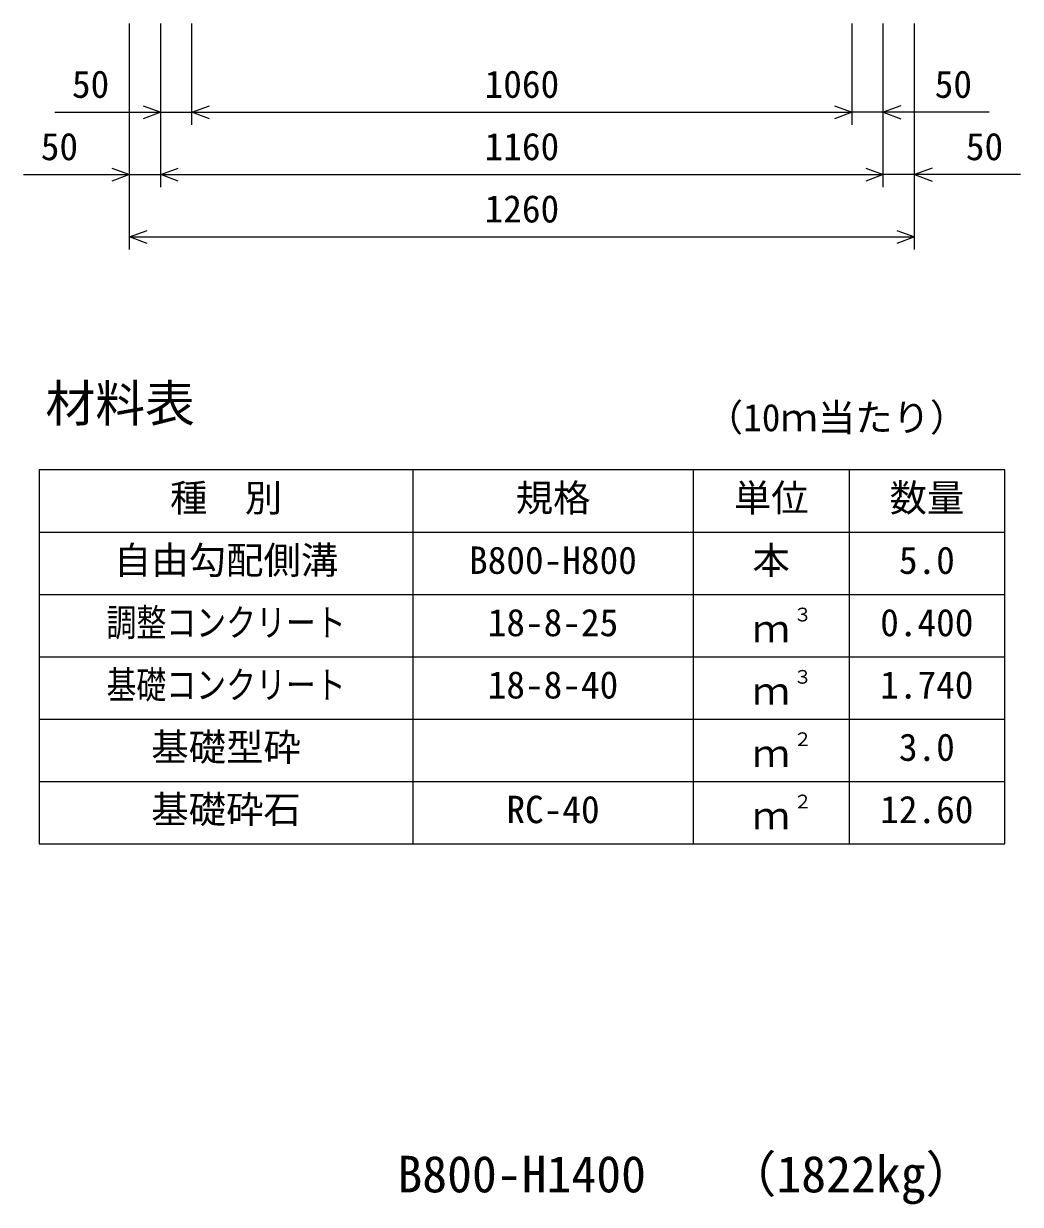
# Model space of a CAD drawing. Units: millimetres, scale not verified. Extents: x -16800 to 16800, y -5940 to 5940.
# Drawn here: x 6400 to 8000, y 32 to 1926 of the extents above; entities that cross this region are included whole.
import ezdxf
from ezdxf.enums import TextEntityAlignment as Align

# ---------------------------------------------------------------- set-up
doc = ezdxf.new("R2010")
doc.units = ezdxf.units.MM
doc.header["$LTSCALE"] = 20
for name, color, linetype, lineweight in [('0-0_DIM', 7, 'Continuous', 25), ('0-3_HYO', 3, 'Continuous', 25), ('0-4_HYO2', 4, 'Continuous', 25), ('0-6_TXT', 7, 'Continuous', 25)]:
    doc.layers.add(name, color=color, linetype=linetype, lineweight=lineweight)
doc.styles.add('ＭＳ ゴシック', font='')
doc.styles.get('ＭＳ ゴシック').set_extended_font_data('MS Gothic')

msp = doc.modelspace()

# ---------------------------------------------------------------- linework, layer by layer
at = {"layer": '0-0_DIM'}
for p, q in [((6570, 1564.15), (6570, 1926.49)), ((6620, 1664.15), (6620, 1926.49)), ((6670, 1764.15), (6670, 1926.49)), ((7730, 1764.15), (7730, 1926.49)), ((7780, 1664.15), (7780, 1926.49)), ((7830, 1564.15), (7830, 1926.49)), ((6450, 1784.15), (6670, 1784.15)), ((6670, 1784.15), (7730, 1784.15)), ((7950, 1784.15), (7730, 1784.15)), ((6400, 1684.15), (6620, 1684.15)), ((6620, 1684.15), (7780, 1684.15)), ((8000, 1684.15), (7780, 1684.15)), ((6570, 1584.15), (7830, 1584.15))]:
    msp.add_line(p, q, dxfattribs=at)
for points in [[(6591.81, 1794.41), (6620, 1784.15), (6591.81, 1773.89)], [(6698.19, 1773.89), (6670, 1784.15), (6698.19, 1794.41)], [(7701.81, 1794.41), (7730, 1784.15), (7701.81, 1773.89)], [(7808.19, 1794.41), (7780, 1784.15), (7808.19, 1773.89)], [(6541.81, 1694.41), (6570, 1684.15), (6541.81, 1673.89)], [(6648.19, 1673.89), (6620, 1684.15), (6648.19, 1694.41)], [(7751.81, 1694.41), (7780, 1684.15), (7751.81, 1673.89)], [(7858.19, 1694.41), (7830, 1684.15), (7858.19, 1673.89)], [(6598.19, 1573.89), (6570, 1584.15), (6598.19, 1594.41)], [(7801.81, 1594.41), (7830, 1584.15), (7801.81, 1573.89)]]:
    msp.add_lwpolyline(points, dxfattribs=at)
at = {"layer": '0-3_HYO'}
for p, q in [((7025, 1210.2), (7025, 610.2)), ((7475, 1210.2), (7475, 610.2)), ((7725, 1210.2), (7725, 610.2)), ((6425, 1110.2), (7975, 1110.2))]:
    msp.add_line(p, q, dxfattribs=at)
msp.add_lwpolyline([(6425, 610.2), (7975, 610.2), (7975, 1210.2), (6425, 1210.2)], close=True, dxfattribs=at)
at = {"layer": '0-4_HYO2'}
for p, q in [((6425, 1010.2), (7975, 1010.2)), ((6425, 910.2), (7975, 910.2)), ((6425, 810.2), (7975, 810.2)), ((6425, 710.2), (7975, 710.2))]:
    msp.add_line(p, q, dxfattribs=at)

# ---------------------------------------------------------------- texts
at = {"layer": '0-0_DIM', "style": 'ＭＳ ゴシック'}
for s, p in [('50', (6477.56, 1794.15)), ('1060', (7140, 1794.15)), ('50', (7862.44, 1794.15)), ('50', (6427.56, 1694.15)), ('1160', (7140, 1694.15)), ('50', (7912.44, 1694.15)), ('1260', (7140, 1594.15))]:
    msp.add_text(s, height=43.99, dxfattribs=at).set_placement(p, align=Align.BOTTOM_LEFT)
at = {"layer": '0-6_TXT', "style": 'ＭＳ ゴシック'}
for s, height, p in [('材料表', 58.65, (6435, 1270.2)), ('（10ｍ当たり）', 43.99, (7495, 1259.2)), ('規格', 43.99, (7190, 1130.2)), ('単位', 43.99, (7540, 1130.2)), ('数量', 43.99, (7790, 1130.2)), ('種\u3000別', 43.99, (6635, 1130.2)), ('自由勾配側溝', 43.99, (6545, 1030.2)), ('B800-H800', 43.99, (7115, 1030.2)), ('本', 43.99, (7570, 1030.2)), ('5.0', 43.99, (7805, 1030.2)), ('18-8-25', 43.99, (7145, 930.2)), ('３', 21.99, (7635.54, 960.57)), ('0.400', 43.99, (7775, 930.2)), ('ｍ', 43.99, (7570, 920.2)), ('18-8-40', 43.99, (7145, 830.2)), ('３', 21.99, (7635.54, 860.57)), ('1.740', 43.99, (7775, 830.2)), ('ｍ', 43.99, (7570, 820.2)), ('基礎型砕', 43.99, (6605, 730.2)), ('２', 21.99, (7635.54, 760.57)), ('3.0', 43.99, (7805, 730.2)), ('ｍ', 43.99, (7570, 720.2)), ('基礎砕石', 43.99, (6605, 630.2)), ('RC-40', 43.99, (7175, 630.2)), ('２', 21.99, (7635.54, 660.57)), ('12.60', 43.99, (7775, 630.2)), ('ｍ', 43.99, (7570, 620.2)), ('（1822kg）', 58.65, (7528.37, 33.34)), ('B800-H1400', 58.65, (7000, 33.34))]:
    msp.add_text(s, height=height, dxfattribs=at).set_placement(p, align=Align.BOTTOM_LEFT)
at = {"layer": '0-6_TXT', "style": 'ＭＳ ゴシック', "width": 0.8}
for s, p in [('調整コンクリート', (6533, 930.2)), ('基礎コンクリート', (6533, 830.2))]:
    msp.add_text(s, height=43.99, dxfattribs=at).set_placement(p, align=Align.BOTTOM_LEFT)

doc.saveas('drawing.dxf')
